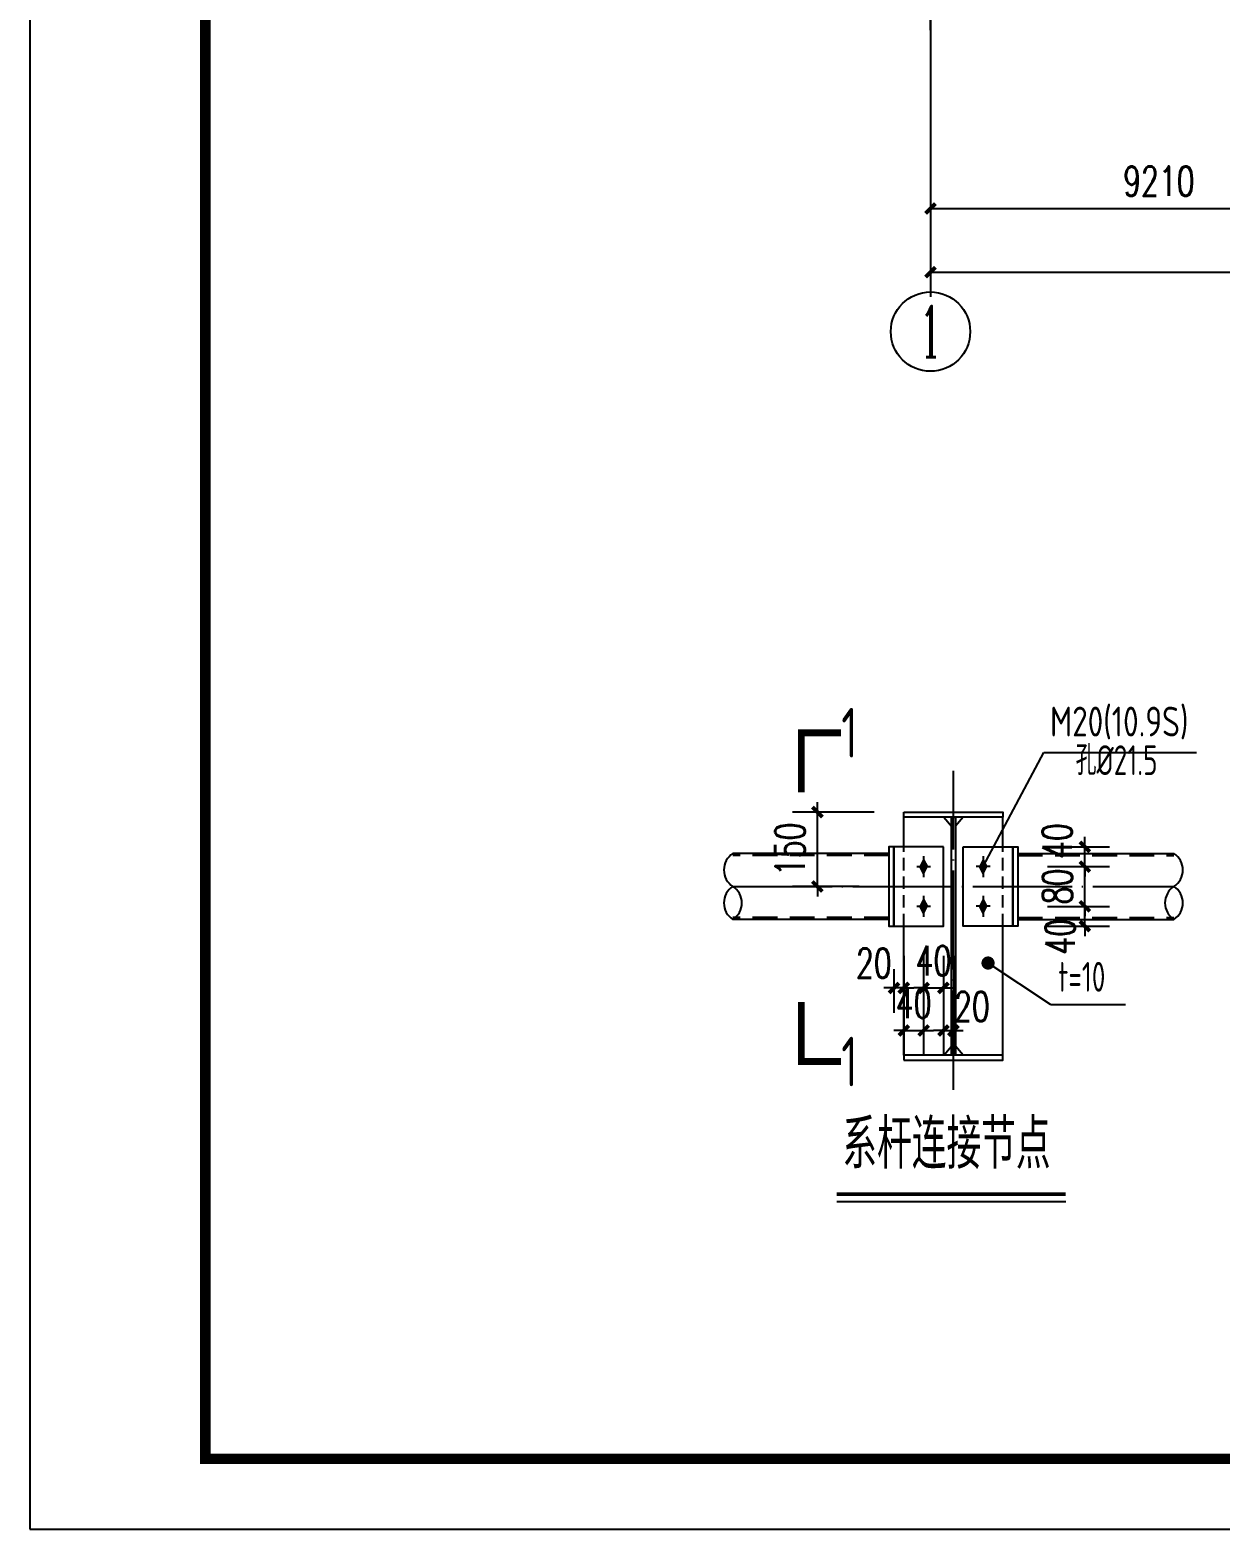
# Model space of a CAD drawing. Extents: x -89996 to 1006241, y -2176 to 440573.
# Drawn here: x 90043 to 114042, y -2176 to 28047 of the extents above; entities that cross this region are included whole.
import ezdxf
from ezdxf.enums import TextEntityAlignment as Align

# ---------------------------------------------------------------- set-up
doc = ezdxf.new("R2010")
doc.units = 0
doc.header["$LTSCALE"] = 1000
doc.header["$MEASUREMENT"] = 0
doc.linetypes.add('DASHED', pattern=[0.75, 0.5, -0.25])
doc.linetypes.add('DOTE', pattern=[2.42, 2, -0.2, 0.02, -0.2])
for name, color, linetype in [('AXIS', 3, 'Continuous'), ('AXIS_TEXT', 7, 'Continuous'), ('BOLT', 251, 'Continuous'), ('DOTE', 1, 'DOTE'), ('GL', 150, 'Continuous'), ('NUM', 7, 'Continuous'), ('PUB_DIM', 3, 'Continuous'), ('PUB_TITLE', 4, 'Continuous'), ('PZ', 202, 'Continuous'), ('TEXT', 7, 'Continuous'), ('THIN', 7, 'Continuous'), ('WALL', 9, 'Continuous'), ('XG', 6, 'Continuous')]:
    doc.layers.add(name, color=color, linetype=linetype)
doc.styles.add('_TCH_AXIS', font='COMPLEX', dxfattribs={"bigfont": 'GBCBIG'})
doc.styles.add('_TCH_DIM_T3', font='SIMPLEX', dxfattribs={"width": 0.705882, "bigfont": 'GBCBIG'})
doc.styles.add('COMPLEX', font='COMPLEX')
doc.styles.add('TSSD_Label', font='tssdeng.shx', dxfattribs={"width": 0.7, "bigfont": 'hztxt.shx'})
doc.styles.add('TSSD_Norm', font='tssdeng.shx', dxfattribs={"bigfont": 'hztxt.shx'})
doc.dimstyles.new('_TCH_ARCH&&200', dxfattribs={"dimtxt": 595, "dimasz": 200, "dimexe": 500, "dimexo": 600, "dimgap": 252.5, "dimtad": 1, "dimdec": 0, "dimzin": 0, "dimdsep": 46, "dimtxsty": '_TCH_DIM_T3', "dimblk": 'ARCHTICK', "dimcen": 0.09, "dimclrt": 7, "dimazin": 2, "dimtfac": 1, "dimtdec": 0, "dimtix": 1, "dimtmove": 2, "dimatfit": 3, "dimfxl": 0, "dimtolj": 1, "dimtzin": 0, "dimarcsym": 0})
doc.dimstyles.new('TCH-200-1', dxfattribs={"dimtxt": 595, "dimasz": 200, "dimexe": 500, "dimexo": 600, "dimgap": 252.5, "dimtad": 1, "dimdec": 0, "dimzin": 0, "dimdsep": 46, "dimtxsty": '_TCH_DIM_T3', "dimblk": 'ARCHTICK', "dimcen": 0.09, "dimclrd": 3, "dimclre": 3, "dimclrt": 7, "dimazin": 2, "dimtfac": 1, "dimtdec": 0, "dimtix": 1, "dimtmove": 2, "dimatfit": 3, "dimfxl": 0, "dimtolj": 1, "dimtzin": 0, "dimarcsym": 0})

# ---------------------------------------------------------------- blocks, each defined once
blk = doc.blocks.new('_ArchTick')
at = {"color": 0, "linetype": 'ByBlock', "const_width": 0.4}
blk.add_lwpolyline([(-0.5, -0.5), (0.5, 0.5)], dxfattribs=at)
blk = doc.blocks.new('*D326')
at = {"layer": 'Defpoints', "color": 0, "transparency": 16777216}
for p in [(108203, 29073), (196723, 29073), (196723, 23164)]:
    blk.add_point(p, dxfattribs=at)
at = {"layer": 'WALL', "color": 3, "lineweight": -2, "transparency": 16777216}
for p, q in [((108203, 28473), (108203, 22664)), ((196723, 28473), (196723, 22664)), ((108203, 23164), (196723, 23164))]:
    blk.add_line(p, q, dxfattribs=at)
at = {"layer": 'WALL', "color": 3, "lineweight": -2, "transparency": 16777216, "xscale": 200, "yscale": 200, "zscale": 200, "rotation": 180}
blk.add_blockref('_ArchTick', (108203, 23164), dxfattribs=at)
at = {"layer": 'WALL', "color": 3, "lineweight": -2, "transparency": 16777216, "xscale": 200, "yscale": 200, "zscale": 200}
blk.add_blockref('_ArchTick', (196723, 23164), dxfattribs=at)
at = {"layer": 'WALL', "color": 7, "transparency": 16777216, "insert": (152463, 23714), "char_height": 595, "attachment_point": 5, "style": '_TCH_DIM_T3'}
blk.add_mtext('\\A1;88520', dxfattribs=at)
blk = doc.blocks.new('*D379')
at = {"layer": 'AXIS', "color": 3, "lineweight": -2, "transparency": 16777216}
for p, q in [((107665, 9378), (107665, 8232)), ((107465, 9114), (107465, 8232)), ((107465, 8732), (107265, 8732)), ((107665, 8732), (107465, 8732)), ((107665, 8732), (107865, 8732))]:
    blk.add_line(p, q, dxfattribs=at)
at = {"layer": 'Defpoints', "color": 0, "transparency": 16777216}
for p in [(107665, 9978), (107465, 9714), (107465, 8732)]:
    blk.add_point(p, dxfattribs=at)
at = {"layer": 'AXIS', "color": 3, "lineweight": -2, "transparency": 16777216, "xscale": 200, "yscale": 200, "zscale": 200}
blk.add_blockref('_ArchTick', (107465, 8732), dxfattribs=at)
at = {"layer": 'AXIS', "color": 3, "lineweight": -2, "transparency": 16777216, "xscale": 200, "yscale": 200, "zscale": 200, "rotation": 180}
blk.add_blockref('_ArchTick', (107665, 8732), dxfattribs=at)
at = {"layer": 'AXIS', "color": 7, "transparency": 16777216, "insert": (107060, 9232), "char_height": 595, "attachment_point": 5, "style": '_TCH_DIM_T3'}
blk.add_mtext('\\A1;20', dxfattribs=at)
blk = doc.blocks.new('*D380')
at = {"layer": 'AXIS', "color": 3, "lineweight": -2, "transparency": 16777216}
for p, q in [((105921, 12278), (105921, 12478)), ((107065, 12278), (105421, 12278)), ((105921, 10778), (105921, 12278)), ((106765, 10778), (105421, 10778)), ((105921, 10778), (105921, 10578))]:
    blk.add_line(p, q, dxfattribs=at)
at = {"layer": 'Defpoints', "color": 0, "transparency": 16777216}
for p in [(105921, 12278), (107665, 12278), (107365, 10778)]:
    blk.add_point(p, dxfattribs=at)
at = {"layer": 'AXIS', "color": 3, "lineweight": -2, "transparency": 16777216, "xscale": 200, "yscale": 200, "zscale": 200}
for p, rotation in [((105921, 12278), 270), ((105921, 10778), 90)]:
    blk.add_blockref('_ArchTick', p, dxfattribs=dict(at, rotation=rotation))
at = {"layer": 'AXIS', "color": 7, "transparency": 16777216, "insert": (105371, 11528), "char_height": 595, "attachment_point": 5, "rotation": 90, "style": '_TCH_DIM_T3'}
blk.add_mtext('\\A1;150', dxfattribs=at)
blk = doc.blocks.new('*D381')
at = {"layer": 'AXIS', "color": 3, "lineweight": -2, "transparency": 16777216}
for p, q in [((111315, 11178), (111315, 11378)), ((110565, 11178), (111815, 11178)), ((111315, 10378), (111315, 11178)), ((110565, 10378), (111815, 10378)), ((111315, 10378), (111315, 10178))]:
    blk.add_line(p, q, dxfattribs=at)
at = {"layer": 'Defpoints', "color": 0, "transparency": 16777216}
for p in [(109965, 11178), (111315, 11178), (109965, 10378)]:
    blk.add_point(p, dxfattribs=at)
at = {"layer": 'AXIS', "color": 3, "lineweight": -2, "transparency": 16777216, "xscale": 200, "yscale": 200, "zscale": 200}
for p, rotation in [((111315, 11178), 270), ((111315, 10378), 90)]:
    blk.add_blockref('_ArchTick', p, dxfattribs=dict(at, rotation=rotation))
at = {"layer": 'AXIS', "color": 7, "transparency": 16777216, "insert": (110765, 10778), "char_height": 595, "attachment_point": 5, "rotation": 90, "style": '_TCH_DIM_T3'}
blk.add_mtext('\\A1;80', dxfattribs=at)
blk = doc.blocks.new('*D382')
at = {"layer": 'AXIS', "color": 3, "lineweight": -2, "transparency": 16777216}
for p, q in [((110565, 11578), (111815, 11578)), ((111315, 11578), (111315, 11778)), ((111315, 11178), (111315, 11578)), ((110565, 11178), (111815, 11178)), ((111315, 11178), (111315, 10978))]:
    blk.add_line(p, q, dxfattribs=at)
at = {"layer": 'Defpoints', "color": 0, "transparency": 16777216}
for p in [(109965, 11578), (111315, 11578), (109965, 11178)]:
    blk.add_point(p, dxfattribs=at)
at = {"layer": 'AXIS', "color": 3, "lineweight": -2, "transparency": 16777216, "xscale": 200, "yscale": 200, "zscale": 200}
for p, rotation in [((111315, 11578), 270), ((111315, 11178), 90)]:
    blk.add_blockref('_ArchTick', p, dxfattribs=dict(at, rotation=rotation))
at = {"layer": 'AXIS', "color": 7, "transparency": 16777216, "insert": (110757, 11695), "char_height": 595, "attachment_point": 5, "rotation": 90, "style": '_TCH_DIM_T3'}
blk.add_mtext('\\A1;40', dxfattribs=at)
blk = doc.blocks.new('*D383')
at = {"layer": 'AXIS', "color": 3, "lineweight": -2, "transparency": 16777216}
for p, q in [((111315, 10378), (111315, 10578)), ((110565, 10378), (111815, 10378)), ((111315, 9978), (111315, 10378)), ((110565, 9978), (111815, 9978)), ((111315, 9978), (111315, 9778))]:
    blk.add_line(p, q, dxfattribs=at)
at = {"layer": 'Defpoints', "color": 0, "transparency": 16777216}
for p in [(109965, 10378), (111315, 10378), (109965, 9978)]:
    blk.add_point(p, dxfattribs=at)
at = {"layer": 'AXIS', "color": 3, "lineweight": -2, "transparency": 16777216, "xscale": 200, "yscale": 200, "zscale": 200}
for p, rotation in [((111315, 10378), 270), ((111315, 9978), 90)]:
    blk.add_blockref('_ArchTick', p, dxfattribs=dict(at, rotation=rotation))
at = {"layer": 'AXIS', "color": 7, "transparency": 16777216, "insert": (110818, 9763), "char_height": 595, "attachment_point": 5, "rotation": 90, "style": '_TCH_DIM_T3'}
blk.add_mtext('\\A1;40', dxfattribs=at)
blk = doc.blocks.new('*D384')
at = {"layer": 'AXIS', "color": 3, "lineweight": -2, "transparency": 16777216}
for p, q in [((108465, 9378), (108465, 7374)), ((108665, 9378), (108665, 7374)), ((108465, 7874), (108265, 7874)), ((108465, 7874), (108665, 7874)), ((108665, 7874), (108865, 7874))]:
    blk.add_line(p, q, dxfattribs=at)
at = {"layer": 'Defpoints', "color": 0, "transparency": 16777216}
for p in [(108465, 9978), (108665, 9978), (108665, 7874)]:
    blk.add_point(p, dxfattribs=at)
at = {"layer": 'AXIS', "color": 3, "lineweight": -2, "transparency": 16777216, "xscale": 200, "yscale": 200, "zscale": 200}
blk.add_blockref('_ArchTick', (108465, 7874), dxfattribs=at)
at = {"layer": 'AXIS', "color": 3, "lineweight": -2, "transparency": 16777216, "xscale": 200, "yscale": 200, "zscale": 200, "rotation": 180}
blk.add_blockref('_ArchTick', (108665, 7874), dxfattribs=at)
at = {"layer": 'AXIS', "color": 7, "transparency": 16777216, "insert": (109039, 8358), "char_height": 595, "attachment_point": 5, "style": '_TCH_DIM_T3'}
blk.add_mtext('\\A1;20', dxfattribs=at)
blk = doc.blocks.new('*D385')
at = {"layer": 'AXIS', "color": 3, "lineweight": -2, "transparency": 16777216}
for p, q in [((108065, 9378), (108065, 8232)), ((108465, 9378), (108465, 8232)), ((108065, 8732), (107865, 8732)), ((108065, 8732), (108465, 8732)), ((108465, 8732), (108665, 8732))]:
    blk.add_line(p, q, dxfattribs=at)
at = {"layer": 'Defpoints', "color": 0, "transparency": 16777216}
for p in [(108065, 9978), (108465, 9978), (108465, 8732)]:
    blk.add_point(p, dxfattribs=at)
at = {"layer": 'AXIS', "color": 3, "lineweight": -2, "transparency": 16777216, "xscale": 200, "yscale": 200, "zscale": 200}
blk.add_blockref('_ArchTick', (108065, 8732), dxfattribs=at)
at = {"layer": 'AXIS', "color": 3, "lineweight": -2, "transparency": 16777216, "xscale": 200, "yscale": 200, "zscale": 200, "rotation": 180}
blk.add_blockref('_ArchTick', (108465, 8732), dxfattribs=at)
at = {"layer": 'AXIS', "color": 7, "transparency": 16777216, "insert": (108265, 9282), "char_height": 595, "attachment_point": 5, "style": '_TCH_DIM_T3'}
blk.add_mtext('\\A1;40', dxfattribs=at)
blk = doc.blocks.new('*D386')
at = {"layer": 'AXIS', "color": 3, "lineweight": -2, "transparency": 16777216}
for p, q in [((107665, 9378), (107665, 7374)), ((108065, 9378), (108065, 7374)), ((107665, 7874), (107465, 7874)), ((107665, 7874), (108065, 7874)), ((108065, 7874), (108265, 7874))]:
    blk.add_line(p, q, dxfattribs=at)
at = {"layer": 'Defpoints', "color": 0, "transparency": 16777216}
for p in [(107665, 9978), (108065, 9978), (108065, 7874)]:
    blk.add_point(p, dxfattribs=at)
at = {"layer": 'AXIS', "color": 3, "lineweight": -2, "transparency": 16777216, "xscale": 200, "yscale": 200, "zscale": 200}
blk.add_blockref('_ArchTick', (107665, 7874), dxfattribs=at)
at = {"layer": 'AXIS', "color": 3, "lineweight": -2, "transparency": 16777216, "xscale": 200, "yscale": 200, "zscale": 200, "rotation": 180}
blk.add_blockref('_ArchTick', (108065, 7874), dxfattribs=at)
at = {"layer": 'AXIS', "color": 7, "transparency": 16777216, "insert": (107865, 8424), "char_height": 595, "attachment_point": 5, "style": '_TCH_DIM_T3'}
blk.add_mtext('\\A1;40', dxfattribs=at)
blk = doc.blocks.new('_AXISO')
blk.add_circle((0, 0), 0.5)
at = {"layer": 'AXIS_TEXT', "style": 'COMPLEX', "width": 1.041667}
blk.add_attdef('A', text='', height=0.56, dxfattribs=at).set_placement((-0.25, -0.28), (0.25, -0.28), align=Align.FIT)
blk = doc.blocks.new('*D3045')
at = {"layer": 'AXIS', "color": 0, "lineweight": -2, "transparency": 16777216}
for p, q in [((8837, 6281), (8837, 2784)), ((18048, 6281), (18048, 2784)), ((8837, 3284), (18048, 3284))]:
    blk.add_line(p, q, dxfattribs=at)
at = {"layer": 'Defpoints', "color": 0, "transparency": 16777216}
for p in [(8837, 6881), (18048, 6881), (18048, 3284)]:
    blk.add_point(p, dxfattribs=at)
at = {"layer": 'AXIS', "color": 0, "lineweight": -2, "transparency": 16777216, "xscale": 200, "yscale": 200, "zscale": 200, "rotation": 180}
blk.add_blockref('_ArchTick', (8837, 3284), dxfattribs=at)
at = {"layer": 'AXIS', "color": 0, "lineweight": -2, "transparency": 16777216, "xscale": 200, "yscale": 200, "zscale": 200}
blk.add_blockref('_ArchTick', (18048, 3284), dxfattribs=at)
at = {"layer": 'AXIS', "color": 7, "transparency": 16777216, "insert": (13443, 3834), "char_height": 595, "attachment_point": 5, "style": '_TCH_DIM_T3'}
blk.add_mtext('\\A1;9210', dxfattribs=at)
blk = doc.blocks.new('A$C39280D4C')
at = {"layer": 'AXIS'}
blk.add_line((8837.4, 6881), (8837.4, 1600), dxfattribs=at)
at = {"layer": 'DOTE'}
blk.add_line((8837.4, 6881), (8837.4, 48734.6), dxfattribs=at)
at = {"layer": 'AXIS'}
ref = blk.add_blockref('_AXISO', (8837.4, 800), dxfattribs=dict(at, xscale=1600, yscale=1600, zscale=1600))
ref.add_attrib('A', '1', dxfattribs={"layer": 'AXIS_TEXT', "height": 1029.4, "style": '_TCH_AXIS'}).set_placement((8616.8, 285.3), (9058, 285.3), align=Align.FIT)
dim = blk.add_aligned_dim(p1=(8837.4, 6881), p2=(18047.6, 6881), distance=-3596.9, dimstyle='_TCH_ARCH&&200', dxfattribs=at)
dim.commit()
dim.dimension.update_dxf_attribs({"geometry": '*D3045', "text_midpoint": (13442.5, 3834.1)})

msp = doc.modelspace()

# ---------------------------------------------------------------- hatches: boundary and pattern name
at = {"layer": 'BOLT'}
for points in [[(108064.93, 11318.55), (107994.73, 11178.15), (108064.93, 11037.75), (108135.13, 11178.15)], [(109264.93, 11318.55), (109335.13, 11178.15), (109264.93, 11037.75), (109194.73, 11178.15)], [(108064.93, 10518.55), (107994.73, 10378.15), (108064.93, 10237.75), (108135.13, 10378.15)], [(109264.93, 10518.55), (109335.13, 10378.15), (109264.93, 10237.75), (109194.73, 10378.15)]]:
    msp.add_hatch(color=256, dxfattribs=at).paths.add_polyline_path(points)

# ---------------------------------------------------------------- linework, layer by layer
at = {"layer": 'AXIS'}
for p, q in [((109264.93, 11178.15), (110491.53, 13479.71)), ((110491.53, 13479.71), (113569.44, 13479.71)), ((110622.73, 8397.08), (109363.65, 9234.57)), ((110622.73, 8397.08), (112134.79, 8397.08))]:
    msp.add_line(p, q, dxfattribs=at)
at = {"layer": 'AXIS', "const_width": 133.33}
msp.add_lwpolyline([(109296.99, 9234.57, 1), (109430.32, 9234.57, 1)], format="xyb", close=True, dxfattribs=at)
at = {"layer": 'BOLT'}
for p, q in [((108064.93, 11318.55), (107994.73, 11178.15)), ((108064.93, 11388.75), (108064.93, 10967.55)), ((108064.93, 11318.55), (108135.13, 11178.15)), ((109264.93, 11318.55), (109194.73, 11178.15)), ((109264.93, 11388.75), (109264.93, 10967.55)), ((109264.93, 11318.55), (109335.13, 11178.15)), ((107924.53, 11178.15), (108205.33, 11178.15)), ((108064.93, 11037.75), (107994.73, 11178.15)), ((108064.93, 11037.75), (108135.13, 11178.15)), ((109405.33, 11178.15), (109124.53, 11178.15)), ((109264.93, 11037.75), (109194.73, 11178.15)), ((109264.93, 11037.75), (109335.13, 11178.15)), ((108064.93, 10588.75), (108064.93, 10167.55)), ((109264.93, 10588.75), (109264.93, 10167.55)), ((107924.53, 10378.15), (108205.33, 10378.15)), ((108064.93, 10518.55), (107994.73, 10378.15)), ((108064.93, 10237.75), (107994.73, 10378.15)), ((108064.93, 10518.55), (108135.13, 10378.15)), ((108064.93, 10237.75), (108135.13, 10378.15)), ((109405.33, 10378.15), (109124.53, 10378.15)), ((109264.93, 10518.55), (109194.73, 10378.15)), ((109264.93, 10237.75), (109194.73, 10378.15)), ((109264.93, 10518.55), (109335.13, 10378.15)), ((109264.93, 10237.75), (109335.13, 10378.15))]:
    msp.add_line(p, q, dxfattribs=at)
at = {"layer": 'DOTE'}
for p, q in [((108664.93, 6681.65), (108664.93, 13109.18)), ((104217.53, 10778.15), (113112.34, 10778.15))]:
    msp.add_line(p, q, dxfattribs=at)
at = {"layer": 'GL'}
for points in [[(107664.93, 12278.15), (109664.93, 12278.15), (109664.93, 12178.15), (107664.93, 12178.15)], [(108624.93, 12178.15), (108704.93, 12178.15), (108704.93, 7378.15), (108624.93, 7378.15)], [(107664.93, 7278.15), (109664.93, 7278.15), (109664.93, 7378.15), (107664.93, 7378.15)]]:
    msp.add_lwpolyline(points, close=True, dxfattribs=at)
at = {"layer": 'NUM', "const_width": 75}
msp.add_lwpolyline([(106313.62, 4574.63), (110929.48, 4574.63)], dxfattribs=at)
at = {"layer": 'NUM'}
msp.add_lwpolyline([(106313.62, 4424.63), (110929.48, 4424.63)], dxfattribs=at)
at = {"layer": 'PUB_DIM', "const_width": 140}
for points in [[(105598.77, 12678.27), (105598.77, 13878.27), (106398.77, 13878.27)], [(105598.77, 8448.43), (105598.77, 7248.43), (106398.77, 7248.43)]]:
    msp.add_lwpolyline(points, dxfattribs=at)
at = {"layer": 'PUB_TITLE'}
msp.add_lwpolyline([(90043.05, -2176.39), (238643.05, -2176.39), (238643.05, 81823.61), (90043.05, 81823.61)], close=True, dxfattribs=at)
at = {"layer": 'PUB_TITLE', "const_width": 212.12}
msp.add_lwpolyline([(93578.4, -762.25), (93578.4, 80409.47), (237228.91, 80409.47), (237228.91, -762.25)], close=True, dxfattribs=at)
at = {"layer": 'PZ'}
for p, q in [((107664.93, 11578.15), (107664.93, 12178.15)), ((108470.28, 12178.15), (108624.93, 11995.18)), ((108859.58, 12178.15), (108704.93, 11995.18)), ((109664.93, 11578.15), (109664.93, 12178.15)), ((107664.93, 7378.15), (107664.93, 9978.15)), ((109664.93, 7378.15), (109664.93, 9978.15)), ((108470.28, 7378.15), (108624.93, 7561.12)), ((108859.58, 7378.15), (108704.93, 7561.12))]:
    msp.add_line(p, q, dxfattribs=at)
at = {"layer": 'PZ', "linetype": 'DASHED', "ltscale": 0.5}
for p, q in [((107664.93, 9978.15), (107664.93, 11578.15)), ((109664.93, 9978.15), (109664.93, 11578.15))]:
    msp.add_line(p, q, dxfattribs=at)
at = {"layer": 'PZ'}
for points in [[(107464.93, 11578.15), (107364.93, 11578.15), (107364.93, 9978.15), (107464.93, 9978.15)], [(108464.93, 11578.15), (107464.93, 11578.15), (107464.93, 9978.15), (108464.93, 9978.15)], [(108864.93, 11578.15), (109864.93, 11578.15), (109864.93, 9978.15), (108864.93, 9978.15)], [(109864.93, 11578.15), (109964.93, 11578.15), (109964.93, 9978.15), (109864.93, 9978.15)]]:
    msp.add_lwpolyline(points, close=True, dxfattribs=at)
at = {"layer": 'XG'}
for p, q in [((107364.93, 11443.15), (104217.53, 11443.15)), ((109964.93, 11443.15), (113112.34, 11443.15)), ((107364.93, 10113.15), (104217.53, 10113.15)), ((109964.93, 10113.15), (113112.34, 10113.15))]:
    msp.add_line(p, q, dxfattribs=at)
at = {"layer": 'XG', "linetype": 'DASHED'}
for p, q in [((107364.93, 11403.15), (104217.53, 11403.15)), ((109964.93, 11403.15), (113112.34, 11403.15)), ((107364.93, 10153.15), (104217.53, 10153.15)), ((109964.93, 10153.15), (113112.34, 10153.15))]:
    msp.add_line(p, q, dxfattribs=at)
at = {"layer": 'XG'}
for centre, start, end in [((104432.55, 11110.65), 122.890409, 237.109591), ((112897.31, 11110.65), 302.890409, 57.109591), ((104432.55, 10445.65), 122.890409, 237.109591), ((104002.5, 10445.65), 302.890409, 57.109591), ((113327.36, 10445.65), 122.890409, 237.109591), ((112897.31, 10445.65), 302.890409, 57.109591)]:
    msp.add_arc(centre, 395.97, start, end, dxfattribs=at)

# ---------------------------------------------------------------- block references
msp.add_blockref('A$C39280D4C', (99365.7, 21164.79))

# ---------------------------------------------------------------- texts
at = {"layer": 'TEXT', "style": 'TSSD_Label', "width": 0.7}
for p in [(106570.88, 13878.27), (106570.88, 7248.43)]:
    msp.add_text('1', height=1000, dxfattribs=at).set_placement(p, align=Align.MIDDLE_CENTER)
msp.add_text('孔%%c21.5', height=600, dxfattribs=at).set_placement((112781.46, 12844.77), align=Align.BOTTOM_RIGHT)
for s, height, p in [('t=10', 600, (110779.04, 8477.08)), ('系杆连接节点', 1000, (106425.23, 4784.63))]:
    msp.add_text(s, height=height, dxfattribs=at).set_placement(p, align=Align.BOTTOM_LEFT)
at = {"layer": 'THIN', "style": 'TSSD_Norm', "width": 0.8}
msp.add_text('M20(10.9S)', height=600, dxfattribs=at).set_placement((113405.07, 13623.47), align=Align.BOTTOM_RIGHT)

# ---------------------------------------------------------------- dimensions: what is measured, and where the dimension line sits
at = {"layer": 'AXIS'}
for base, p1, p2, text, picture, middle in [((105921.42, 12278.15), (107364.93, 10778.15), (107664.93, 12278.15), '150', '*D380', (105371.42, 11528.15)), ((111314.77, 11178.15), (109964.93, 10378.15), (109964.93, 11178.15), '80', '*D381', (110764.77, 10778.15))]:
    dim = msp.add_linear_dim(base=base, p1=p1, p2=p2, angle=90, text=text, dimstyle='TCH-200-1', dxfattribs=at)
    dim.commit()
    dim.dimension.update_dxf_attribs({"geometry": picture, "text_midpoint": middle})
for base, p1, p2, picture, middle in [((111314.77, 11578.15), (109964.93, 11178.15), (109964.93, 11578.15), '*D382', (110757, 11694.52)), ((111314.77, 10378.15), (109964.93, 9978.15), (109964.93, 10378.15), '*D383', (110818.04, 9762.61))]:
    dim = msp.add_linear_dim(base=base, p1=p1, p2=p2, angle=90, text='40', dimstyle='TCH-200-1', dxfattribs=at)
    dim.commit()
    dim.dimension.update_dxf_attribs({"geometry": picture, "text_midpoint": middle, "dimtype": 128})
for base, p1, p2, picture, middle in [((107464.93, 8732.07), (107664.93, 9978.15), (107464.93, 9713.54), '*D379', (107059.66, 9232.07)), ((108664.93, 7874.25), (108464.93, 9978.15), (108664.93, 9978.15), '*D384', (109038.8, 8358.38))]:
    dim = msp.add_linear_dim(base=base, p1=p1, p2=p2, text='20', dimstyle='TCH-200-1', dxfattribs=at)
    dim.commit()
    dim.dimension.update_dxf_attribs({"geometry": picture, "text_midpoint": middle, "dimtype": 128})
for base, p1, p2, picture, middle in [((108064.93, 7874.25), (107664.93, 9978.15), (108064.93, 9978.15), '*D386', (107864.93, 8424.25)), ((108464.93, 8732.07), (108064.93, 9978.15), (108464.93, 9978.15), '*D385', (108264.93, 9282.07))]:
    dim = msp.add_linear_dim(base=base, p1=p1, p2=p2, text='40', dimstyle='TCH-200-1', dxfattribs=at)
    dim.commit()
    dim.dimension.update_dxf_attribs({"geometry": picture, "text_midpoint": middle})
at = {"layer": 'WALL'}
dim = msp.add_linear_dim(base=(196723.12, 23164.04), p1=(108203.12, 29072.58), p2=(196723.12, 29072.58), dimstyle='TCH-200-1', dxfattribs=at)
dim.commit()
dim.dimension.update_dxf_attribs({"geometry": '*D326', "text_midpoint": (152463.12, 23714.04)})

doc.saveas('drawing.dxf')
